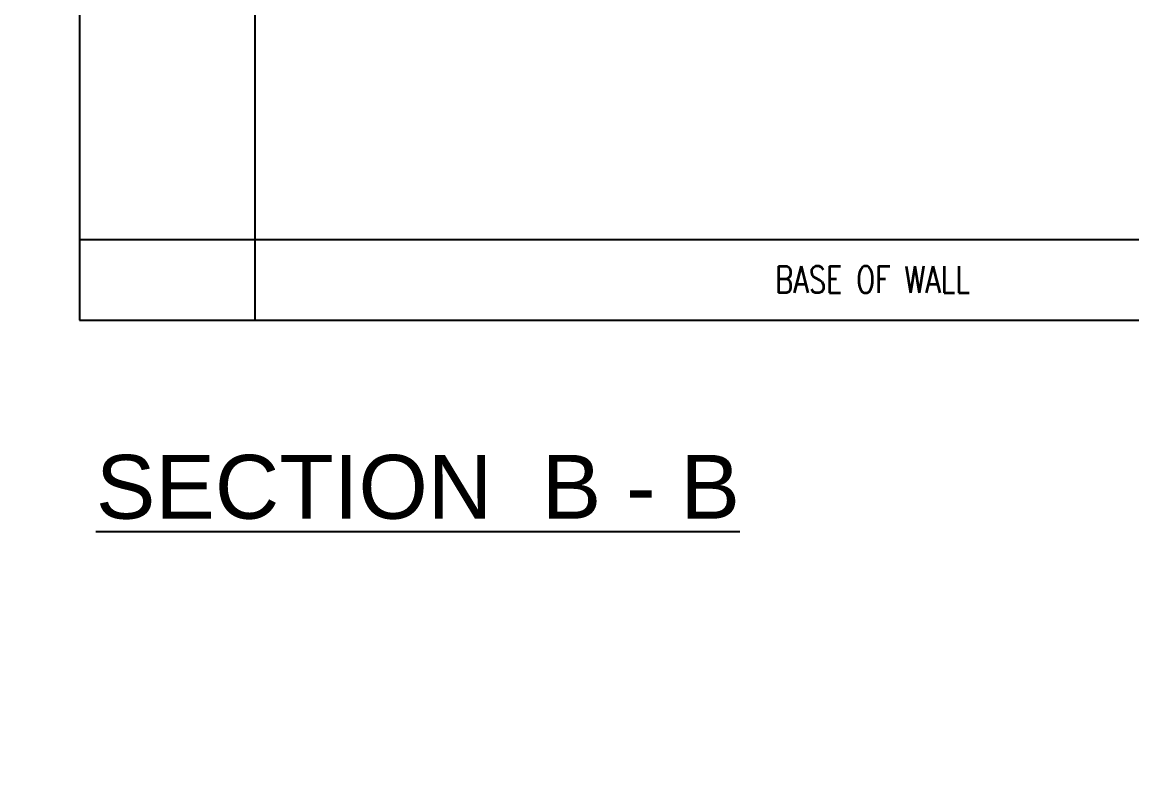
# Model space of a CAD drawing. Header units: millimetres. Extents: x -605628 to 223188, y -4937 to 493520.
# Drawn here: x -523476 to -517271, y 427305 to 431474 of the extents above; entities that cross this region are included whole.
import ezdxf

# ---------------------------------------------------------------- set-up
doc = ezdxf.new("R2010")
doc.units = ezdxf.units.MM
doc.header["$LTSCALE"] = 100
doc.header["$MEASUREMENT"] = 0
doc.linetypes.add('HIDDEN', pattern=[0.375, 0.25, -0.125])
for name, color, linetype in [('BEAM', 7, 'Continuous'), ('S-Text', 2, 'Continuous'), ('ST-FOOTING', 4, 'HIDDEN'), ('VIEWPORT', 2, 'Continuous')]:
    doc.layers.add(name, color=color, linetype=linetype)
doc.styles.add('Roomname', font='sanss___.ttf')
doc.styles.add('SKEL 1_20xp', font='romans.shx', dxfattribs={"width": 0.75, "height": 47.6})

msp = doc.modelspace()

# ---------------------------------------------------------------- linework, layer by layer
at = {"layer": 'BEAM'}
for p, q in [((-522173.1, 429808.6), (-522173.1, 433708.6)), ((-523156.3, 433483.6), (-523156.3, 429808.6)), ((-523156.3, 430258.6), (-514336, 430258.6)), ((-523156.3, 429808.6), (-514336, 429808.6))]:
    msp.add_line(p, q, dxfattribs=at)
at = {"layer": 'ST-FOOTING', "color": 2, "linetype": 'ByBlock'}
msp.add_circle((-539563.6, 427455.6), 66064.3, dxfattribs=at)

# ---------------------------------------------------------------- texts
at = {"layer": 'S-Text', "insert": (-518720.7, 430035.3), "char_height": 150, "attachment_point": 5, "style": 'SKEL 1_20xp'}
msp.add_mtext('\\A1;{\\C7;BASE OF WALL}', dxfattribs=at)
at = {"layer": 'VIEWPORT', "insert": (-523064, 429054.8), "char_height": 357, "width": 15189.483, "attachment_point": 1, "style": 'Roomname'}
msp.add_mtext('{\\L\\C7;SECTION  B - B }', dxfattribs=at)

doc.saveas('drawing.dxf')
